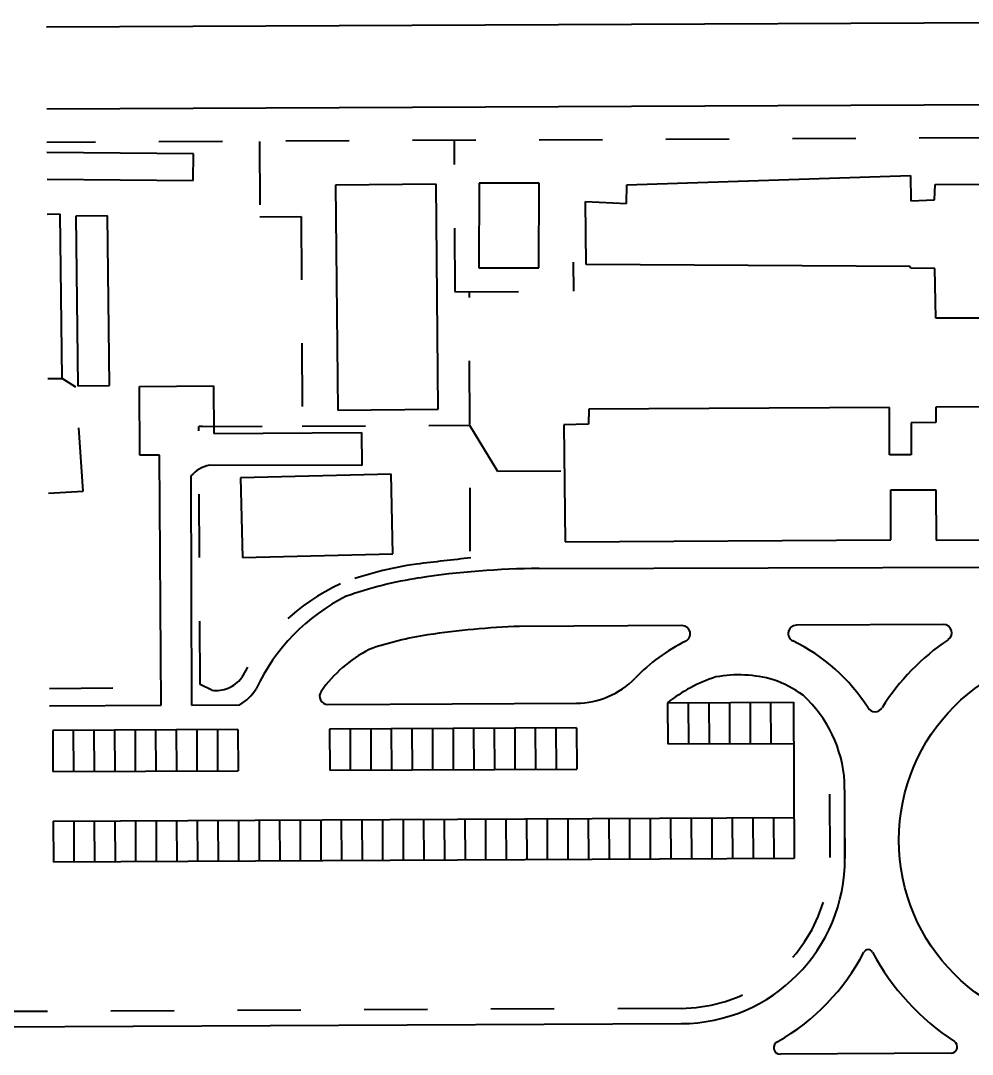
# Model space of a CAD drawing. Header units: metres. Extents: x 625987 to 635197, y 3048449 to 3066446.
# Drawn here: x 634626.387 to 634627.889, y 3063193.324 to 3063194.956 of the extents above; entities that cross this region are included whole.
import ezdxf

# ---------------------------------------------------------------- set-up
doc = ezdxf.new("R2010")
doc.units = ezdxf.units.M
doc.linetypes.add('DASHED', pattern=[0.75, 0.5, -0.25])
for name, color, linetype, lineweight in [('C-BLDG', 253, 'Continuous', 5), ('C-FENC-AIRF-SECU', 253, 'DASHED', 0), ('C-PARK-MARK', 253, 'Continuous', 9), ('C-ROAD-AIRF', 253, 'Continuous', 5), ('C-ROAD-LAND', 253, 'Continuous', 9)]:
    doc.layers.add(name, color=color, linetype=linetype, lineweight=lineweight)

msp = doc.modelspace()

# ---------------------------------------------------------------- linework, layer by layer
at = {"layer": 'C-BLDG', "lineweight": 40}
for p, q in [((634626.6593, 3063194.7457, 24568986.0801), (634626.4281, 3063194.7477, 24568986.0801)), ((634626.6593, 3063194.7457, 24568986.0801), (634626.4281, 3063194.7477, 24568986.0801)), ((634626.6589, 3063194.7033, 24568986.0801), (634626.6593, 3063194.7457, 24568986.0801)), ((634626.6589, 3063194.7033, 24568986.0801), (634626.6593, 3063194.7457, 24568986.0801)), ((634626.4283, 3063194.7053, 24568986.0801), (634626.6589, 3063194.7033, 24568986.0801)), ((634626.4283, 3063194.7053, 24568986.0801), (634626.6589, 3063194.7033, 24568986.0801)), ((634627.3435, 3063194.6967, 24568986.0801), (634627.7913, 3063194.7115, 24568986.0801)), ((634627.3435, 3063194.6967, 24568986.0801), (634627.7913, 3063194.7115, 24568986.0801)), ((634627.7913, 3063194.7115, 24568986.0801), (634627.7917, 3063194.6715, 24568986.0801)), ((634627.7913, 3063194.7115, 24568986.0801), (634627.7917, 3063194.6715, 24568986.0801)), ((634627.0424, 3063194.6974, 24568986.0801), (634626.8837, 3063194.6959, 24568986.0801)), ((634627.0424, 3063194.6974, 24568986.0801), (634626.8837, 3063194.6959, 24568986.0801)), ((634626.8837, 3063194.6959, 24568986.0801), (634626.8871, 3063194.3409, 24568986.0801)), ((634626.8837, 3063194.6959, 24568986.0801), (634626.8871, 3063194.3409, 24568986.0801)), ((634627.0459, 3063194.3425, 24568986.0801), (634627.0424, 3063194.6974, 24568986.0801)), ((634627.0459, 3063194.3425, 24568986.0801), (634627.0424, 3063194.6974, 24568986.0801)), ((634627.1103, 3063194.6992, 24568986.0801), (634627.1101, 3063194.5656, 24568986.0801)), ((634627.1103, 3063194.6992, 24568986.0801), (634627.1101, 3063194.5656, 24568986.0801)), ((634627.2051, 3063194.6991, 24568986.0801), (634627.1103, 3063194.6992, 24568986.0801)), ((634627.2051, 3063194.6991, 24568986.0801), (634627.1103, 3063194.6992, 24568986.0801)), ((634627.2049, 3063194.5655, 24568986.0801), (634627.2051, 3063194.6991, 24568986.0801)), ((634627.2049, 3063194.5655, 24568986.0801), (634627.2051, 3063194.6991, 24568986.0801)), ((634627.3433, 3063194.6673, 24568986.0801), (634627.3435, 3063194.6967, 24568986.0801)), ((634627.3433, 3063194.6673, 24568986.0801), (634627.3435, 3063194.6967, 24568986.0801)), ((634627.8295, 3063194.673, 24568986.0801), (634627.8301, 3063194.6972, 24568986.0801)), ((634627.8295, 3063194.673, 24568986.0801), (634627.8301, 3063194.6972, 24568986.0801)), ((634627.8301, 3063194.6972, 24568986.0801), (634628.3052, 3063194.6989, 24568986.0801)), ((634627.8301, 3063194.6972, 24568986.0801), (634628.3052, 3063194.6989, 24568986.0801)), ((634627.2796, 3063194.5709, 24568986.0801), (634627.2785, 3063194.6701, 24568986.0801)), ((634627.2785, 3063194.6701, 24568986.0801), (634627.3433, 3063194.6673, 24568986.0801)), ((634627.2796, 3063194.5709, 24568986.0801), (634627.2785, 3063194.6701, 24568986.0801)), ((634627.2785, 3063194.6701, 24568986.0801), (634627.3433, 3063194.6673, 24568986.0801)), ((634627.7917, 3063194.6715, 24568986.0801), (634627.8295, 3063194.673, 24568986.0801)), ((634627.7917, 3063194.6715, 24568986.0801), (634627.8295, 3063194.673, 24568986.0801)), ((634626.4492, 3063194.6502, 24568986.0801), (634626.4286, 3063194.65, 24568986.0801)), ((634626.4492, 3063194.6502, 24568986.0801), (634626.4286, 3063194.65, 24568986.0801)), ((634626.4521, 3063194.3909, 24568986.0801), (634626.4492, 3063194.6502, 24568986.0801)), ((634626.4521, 3063194.3909, 24568986.0801), (634626.4492, 3063194.6502, 24568986.0801)), ((634626.524, 3063194.6476, 24568986.0801), (634626.4736, 3063194.6473, 24568986.0801)), ((634626.524, 3063194.6476, 24568986.0801), (634626.4736, 3063194.6473, 24568986.0801)), ((634626.4736, 3063194.6473, 24568986.0801), (634626.4768, 3063194.3793, 24568986.0801)), ((634626.4736, 3063194.6473, 24568986.0801), (634626.4768, 3063194.3793, 24568986.0801)), ((634626.5269, 3063194.38, 24568986.0801), (634626.524, 3063194.6476, 24568986.0801)), ((634626.524, 3063194.6476, 24568986.0801), (634626.524, 3063194.6476, 24568986.0801)), ((634626.5269, 3063194.38, 24568986.0801), (634626.524, 3063194.6476, 24568986.0801)), ((634626.524, 3063194.6476, 24568986.0801), (634626.524, 3063194.6476, 24568986.0801)), ((634627.1101, 3063194.5656, 24568986.0801), (634627.2049, 3063194.5655, 24568986.0801)), ((634627.1101, 3063194.5656, 24568986.0801), (634627.2049, 3063194.5655, 24568986.0801)), ((634627.791, 3063194.5676, 24568986.0801), (634627.2796, 3063194.5709, 24568986.0801)), ((634627.2796, 3063194.5709, 24568986.0801), (634627.2796, 3063194.5709, 24568986.0801)), ((634627.791, 3063194.5676, 24568986.0801), (634627.2796, 3063194.5709, 24568986.0801)), ((634627.2796, 3063194.5709, 24568986.0801), (634627.2796, 3063194.5709, 24568986.0801)), ((634627.7921, 3063194.5653, 24568986.0801), (634627.791, 3063194.5676, 24568986.0801)), ((634627.7921, 3063194.5653, 24568986.0801), (634627.791, 3063194.5676, 24568986.0801)), ((634627.8298, 3063194.5645, 24568986.0801), (634627.7921, 3063194.5653, 24568986.0801)), ((634627.8298, 3063194.5645, 24568986.0801), (634627.7921, 3063194.5653, 24568986.0801)), ((634627.8312, 3063194.4859, 24568986.0801), (634627.8298, 3063194.5645, 24568986.0801)), ((634627.8312, 3063194.4859, 24568986.0801), (634627.8298, 3063194.5645, 24568986.0801)), ((634628.3058, 3063194.4884, 24568986.0801), (634627.8312, 3063194.4859, 24568986.0801)), ((634628.3058, 3063194.4884, 24568986.0801), (634627.8312, 3063194.4859, 24568986.0801)), ((634626.4298, 3063194.3907, 24568986.0801), (634626.4521, 3063194.3909, 24568986.0801)), ((634626.4298, 3063194.3907, 24568986.0801), (634626.4521, 3063194.3909, 24568986.0801)), ((634626.4768, 3063194.3793, 24568986.0801), (634626.5269, 3063194.38, 24568986.0801)), ((634626.4768, 3063194.3793, 24568986.0801), (634626.5269, 3063194.38, 24568986.0801)), ((634627.7582, 3063194.3452, 24568986.0801), (634627.2835, 3063194.3428, 24568986.0801)), ((634627.7582, 3063194.3452, 24568986.0801), (634627.2835, 3063194.3428, 24568986.0801)), ((634627.7583, 3063194.2706, 24568986.0801), (634627.7582, 3063194.3452, 24568986.0801)), ((634627.7583, 3063194.2706, 24568986.0801), (634627.7582, 3063194.3452, 24568986.0801)), ((634628.3069, 3063194.3479, 24568986.0801), (634627.8315, 3063194.3456, 24568986.0801)), ((634628.3069, 3063194.3479, 24568986.0801), (634627.8315, 3063194.3456, 24568986.0801)), ((634627.8315, 3063194.3456, 24568986.0801), (634627.8315, 3063194.3213, 24568986.0801)), ((634627.8315, 3063194.3456, 24568986.0801), (634627.8315, 3063194.3213, 24568986.0801)), ((634626.8871, 3063194.3409, 24568986.0801), (634627.0459, 3063194.3425, 24568986.0801)), ((634626.8871, 3063194.3409, 24568986.0801), (634627.0459, 3063194.3425, 24568986.0801)), ((634627.2835, 3063194.3428, 24568986.0801), (634627.2831, 3063194.3191, 24568986.0801)), ((634627.2835, 3063194.3428, 24568986.0801), (634627.2831, 3063194.3191, 24568986.0801)), ((634627.2831, 3063194.3191, 24568986.0801), (634627.2441, 3063194.3177, 24568986.0801)), ((634627.2831, 3063194.3191, 24568986.0801), (634627.2441, 3063194.3177, 24568986.0801)), ((634627.2441, 3063194.3177, 24568986.0801), (634627.2464, 3063194.1331, 24568986.0801)), ((634627.2441, 3063194.3177, 24568986.0801), (634627.2464, 3063194.1331, 24568986.0801)), ((634627.8315, 3063194.3213, 24568986.0801), (634627.7926, 3063194.3212, 24568986.0801)), ((634627.8315, 3063194.3213, 24568986.0801), (634627.7926, 3063194.3212, 24568986.0801)), ((634627.7926, 3063194.3212, 24568986.0801), (634627.7926, 3063194.2706, 24568986.0801)), ((634627.7926, 3063194.3212, 24568986.0801), (634627.7926, 3063194.2706, 24568986.0801)), ((634627.7926, 3063194.2706, 24568986.0801), (634627.7583, 3063194.2706, 24568986.0801)), ((634627.7926, 3063194.2706, 24568986.0801), (634627.7583, 3063194.2706, 24568986.0801)), ((634626.9713, 3063194.2399, 24568986.0801), (634626.7336, 3063194.2342, 24568986.0801)), ((634626.9713, 3063194.2399, 24568986.0801), (634626.7336, 3063194.2342, 24568986.0801)), ((634626.7336, 3063194.2342, 24568986.0801), (634626.7367, 3063194.1087, 24568986.0801)), ((634626.7336, 3063194.2342, 24568986.0801), (634626.7367, 3063194.1087, 24568986.0801)), ((634626.9744, 3063194.1144, 24568986.0801), (634626.9713, 3063194.2399, 24568986.0801)), ((634626.9744, 3063194.1144, 24568986.0801), (634626.9713, 3063194.2399, 24568986.0801)), ((634627.7601, 3063194.2151, 24568986.0801), (634627.8313, 3063194.2154, 24568986.0801)), ((634627.7601, 3063194.2151, 24568986.0801), (634627.8313, 3063194.2154, 24568986.0801)), ((634627.7601, 3063194.1362, 24568986.0801), (634627.7601, 3063194.2151, 24568986.0801)), ((634627.7601, 3063194.1362, 24568986.0801), (634627.7601, 3063194.2151, 24568986.0801)), ((634627.8313, 3063194.2154, 24568986.0801), (634627.8317, 3063194.1359, 24568986.0801)), ((634627.8313, 3063194.2154, 24568986.0801), (634627.8317, 3063194.1359, 24568986.0801)), ((634627.2464, 3063194.1331, 24568986.0801), (634627.7601, 3063194.1362, 24568986.0801)), ((634627.2464, 3063194.1331, 24568986.0801), (634627.7601, 3063194.1362, 24568986.0801)), ((634627.8317, 3063194.1359, 24568986.0801), (634628.3085, 3063194.1374, 24568986.0801)), ((634627.8317, 3063194.1359, 24568986.0801), (634628.3085, 3063194.1374, 24568986.0801)), ((634626.7367, 3063194.1087, 24568986.0801), (634626.9744, 3063194.1144, 24568986.0801)), ((634626.7367, 3063194.1087, 24568986.0801), (634626.9744, 3063194.1144, 24568986.0801))]:
    msp.add_line(p, q, dxfattribs=at)
at = {"layer": 'C-FENC-AIRF-SECU', "lineweight": 40, "ltscale": 0.2}
for p, q in [((634628.505, 3063194.7734, 24568986.0801), (634626.4281, 3063194.7636, 24568986.0801)), ((634628.505, 3063194.7734, 24568986.0801), (634626.4281, 3063194.7636, 24568986.0801)), ((634626.7639, 3063194.7652, 24568986.0801), (634626.7644, 3063194.6462, 24568986.0801)), ((634626.7639, 3063194.7652, 24568986.0801), (634626.7644, 3063194.6462, 24568986.0801)), ((634627.0726, 3063194.5284, 24568986.0801), (634627.0715, 3063194.7667, 24568986.0801)), ((634627.0726, 3063194.5284, 24568986.0801), (634627.0715, 3063194.7667, 24568986.0801)), ((634626.7644, 3063194.6462, 24568986.0801), (634626.8294, 3063194.6465, 24568986.0801)), ((634626.7644, 3063194.6462, 24568986.0801), (634626.8294, 3063194.6465, 24568986.0801)), ((634626.8294, 3063194.6465, 24568986.0801), (634626.831, 3063194.3158, 24568986.0801)), ((634626.8294, 3063194.6465, 24568986.0801), (634626.831, 3063194.3158, 24568986.0801)), ((634627.2599, 3063194.5287, 24568986.0801), (634627.2595, 3063194.5744, 24568986.0801)), ((634627.2599, 3063194.5287, 24568986.0801), (634627.2595, 3063194.5744, 24568986.0801)), ((634627.0723, 3063194.5278, 24568986.0801), (634627.2599, 3063194.5287, 24568986.0801)), ((634627.0723, 3063194.5278, 24568986.0801), (634627.2599, 3063194.5287, 24568986.0801)), ((634627.0963, 3063194.1186, 24568986.0801), (634627.0951, 3063194.5279, 24568986.0801)), ((634627.0963, 3063194.1186, 24568986.0801), (634627.0951, 3063194.5279, 24568986.0801)), ((634626.4737, 3063194.3774, 24568986.0801), (634626.4521, 3063194.3909, 24568986.0801)), ((634626.4737, 3063194.3774, 24568986.0801), (634626.4521, 3063194.3909, 24568986.0801)), ((634626.4854, 3063194.2133, 24568986.0801), (634626.4737, 3063194.3774, 24568986.0801)), ((634626.4854, 3063194.2133, 24568986.0801), (634626.4737, 3063194.3774, 24568986.0801)), ((634626.668, 3063194.3151, 24568986.0801), (634626.8327, 3063194.3158, 24568986.0801)), ((634626.668, 3063194.3151, 24568986.0801), (634626.8327, 3063194.3158, 24568986.0801)), ((634626.6699, 3063193.9082, 24568986.0801), (634626.668, 3063194.3151, 24568986.0801)), ((634626.6699, 3063193.9082, 24568986.0801), (634626.668, 3063194.3151, 24568986.0801)), ((634626.831, 3063194.3158, 24568986.0801), (634627.0954, 3063194.3171, 24568986.0801)), ((634626.831, 3063194.3158, 24568986.0801), (634627.0954, 3063194.3171, 24568986.0801)), ((634627.0954, 3063194.3171, 24568986.0801), (634627.1394, 3063194.2447, 24568986.0801)), ((634627.0954, 3063194.3171, 24568986.0801), (634627.1394, 3063194.2447, 24568986.0801)), ((634627.1394, 3063194.2447, 24568986.0801), (634627.245, 3063194.2452, 24568986.0801)), ((634627.1394, 3063194.2447, 24568986.0801), (634627.245, 3063194.2452, 24568986.0801)), ((634626.4307, 3063194.2099, 24568986.0801), (634626.4854, 3063194.2133, 24568986.0801)), ((634626.4307, 3063194.2099, 24568986.0801), (634626.4854, 3063194.2133, 24568986.0801)), ((634626.4321, 3063193.9019, 24568986.0801), (634626.6083, 3063193.9031, 24568986.0801)), ((634626.4321, 3063193.9019, 24568986.0801), (634626.6083, 3063193.9031, 24568986.0801)), ((634626.6882, 3063193.8992, 24568986.0801), (634626.6699, 3063193.9082, 24568986.0801)), ((634626.6882, 3063193.8992, 24568986.0801), (634626.6699, 3063193.9082, 24568986.0801)), ((634627.6634, 3063193.7349, 24568986.0801), (634627.6639, 3063193.6339, 24568986.0801)), ((634627.6634, 3063193.7349, 24568986.0801), (634627.6639, 3063193.6339, 24568986.0801)), ((634627.4291, 3063193.3969, 24568986.0801), (634625.5064, 3063193.3878, 24568986.0801)), ((634627.4291, 3063193.3969, 24568986.0801), (634625.5064, 3063193.3878, 24568986.0801))]:
    msp.add_line(p, q, dxfattribs=at)
for centre, major_axis, ratio, start_param, end_param in [((634626.6708, 3063194.2667, 24568986.0801), (-0.0343, 0.0343), 1, -0.849798, -0.727545), ((634626.6708, 3063194.2667, 24568986.0801), (-0.0343, 0.0343), 1, -0.849798, -0.727545), ((634627.7081, 3063188.4454, 24568986.0801), (4.0272, 4.0272), 0.999999, 0.892808, 0.908011), ((634627.7081, 3063188.4454, 24568986.0801), (4.0272, 4.0272), 0.999999, 0.892808, 0.908011), ((634627.0896, 3063193.5474, 24568986.0801), (-0.3932, 0.3932), 1, -0.644473, -0.421512), ((634627.0896, 3063193.5474, 24568986.0801), (-0.3932, 0.3932), 1, -0.644473, -0.421512), ((634627.0353, 3063193.7589, 24568986.0801), (0.2404, 0.2404), 1, 1.221281, 1.866921), ((634627.0353, 3063193.7589, 24568986.0801), (0.2404, 0.2404), 1, 1.221281, 1.866921), ((634626.6955, 3063193.948, 24568986.0801), (-0.0349, 0.0349), 1, 2.207885, 3.290797), ((634626.6955, 3063193.948, 24568986.0801), (-0.0349, 0.0349), 1, 2.207885, 3.290797), ((634627.428, 3063193.6328, 24568986.0801), (-0.1668, 0.1668), 1, 2.360931, 3.931727), ((634627.428, 3063193.6328, 24568986.0801), (-0.1668, 0.1668), 1, 2.360931, 3.931727)]:
    msp.add_ellipse(centre, major_axis=major_axis, ratio=ratio, start_param=start_param, end_param=end_param, dxfattribs=at)
at = {"layer": 'C-PARK-MARK', "lineweight": 40}
for p, q in [((634627.408, 3063193.8792, 24568986.0801), (634627.4083, 3063193.8142, 24568986.0801)), ((634627.408, 3063193.8792, 24568986.0801), (634627.4083, 3063193.8142, 24568986.0801)), ((634627.4405, 3063193.8793, 24568986.0801), (634627.4408, 3063193.8144, 24568986.0801)), ((634627.4405, 3063193.8793, 24568986.0801), (634627.4408, 3063193.8144, 24568986.0801)), ((634627.473, 3063193.8795, 24568986.0801), (634627.4733, 3063193.8145, 24568986.0801)), ((634627.473, 3063193.8795, 24568986.0801), (634627.4733, 3063193.8145, 24568986.0801)), ((634627.5055, 3063193.8796, 24568986.0801), (634627.5058, 3063193.8147, 24568986.0801)), ((634627.5055, 3063193.8796, 24568986.0801), (634627.5058, 3063193.8147, 24568986.0801)), ((634627.538, 3063193.8798, 24568986.0801), (634627.5383, 3063193.8148, 24568986.0801)), ((634627.538, 3063193.8798, 24568986.0801), (634627.5383, 3063193.8148, 24568986.0801)), ((634627.5705, 3063193.8799, 24568986.0801), (634627.5708, 3063193.815, 24568986.0801)), ((634627.5705, 3063193.8799, 24568986.0801), (634627.5708, 3063193.815, 24568986.0801)), ((634627.2641, 3063193.8395, 24568986.0801), (634626.8742, 3063193.8377, 24568986.0801)), ((634627.2641, 3063193.8395, 24568986.0801), (634626.8742, 3063193.8377, 24568986.0801)), ((634626.9067, 3063193.8378, 24568986.0801), (634626.907, 3063193.7728, 24568986.0801)), ((634626.9067, 3063193.8378, 24568986.0801), (634626.907, 3063193.7728, 24568986.0801)), ((634626.9392, 3063193.838, 24568986.0801), (634626.9395, 3063193.773, 24568986.0801)), ((634626.9392, 3063193.838, 24568986.0801), (634626.9395, 3063193.773, 24568986.0801)), ((634626.9717, 3063193.8381, 24568986.0801), (634626.972, 3063193.7731, 24568986.0801)), ((634626.9717, 3063193.8381, 24568986.0801), (634626.972, 3063193.7731, 24568986.0801)), ((634627.0042, 3063193.8383, 24568986.0801), (634627.0045, 3063193.7733, 24568986.0801)), ((634627.0042, 3063193.8383, 24568986.0801), (634627.0045, 3063193.7733, 24568986.0801)), ((634627.0367, 3063193.8384, 24568986.0801), (634627.037, 3063193.7735, 24568986.0801)), ((634627.0367, 3063193.8384, 24568986.0801), (634627.037, 3063193.7735, 24568986.0801)), ((634627.0692, 3063193.8386, 24568986.0801), (634627.0695, 3063193.7736, 24568986.0801)), ((634627.0692, 3063193.8386, 24568986.0801), (634627.0695, 3063193.7736, 24568986.0801)), ((634627.1017, 3063193.8387, 24568986.0801), (634627.102, 3063193.7738, 24568986.0801)), ((634627.1017, 3063193.8387, 24568986.0801), (634627.102, 3063193.7738, 24568986.0801)), ((634627.1342, 3063193.8389, 24568986.0801), (634627.1345, 3063193.7739, 24568986.0801)), ((634627.1342, 3063193.8389, 24568986.0801), (634627.1345, 3063193.7739, 24568986.0801)), ((634627.1667, 3063193.839, 24568986.0801), (634627.167, 3063193.7741, 24568986.0801)), ((634627.1667, 3063193.839, 24568986.0801), (634627.167, 3063193.7741, 24568986.0801)), ((634627.1991, 3063193.8392, 24568986.0801), (634627.1995, 3063193.7742, 24568986.0801)), ((634627.1991, 3063193.8392, 24568986.0801), (634627.1995, 3063193.7742, 24568986.0801)), ((634627.2316, 3063193.8394, 24568986.0801), (634627.2319, 3063193.7744, 24568986.0801)), ((634627.2316, 3063193.8394, 24568986.0801), (634627.2319, 3063193.7744, 24568986.0801)), ((634627.2641, 3063193.8395, 24568986.0801), (634627.2644, 3063193.7745, 24568986.0801)), ((634627.2641, 3063193.8395, 24568986.0801), (634627.2644, 3063193.7745, 24568986.0801)), ((634626.7297, 3063193.837, 24568986.0801), (634626.4373, 3063193.8356, 24568986.0801)), ((634626.7297, 3063193.837, 24568986.0801), (634626.4373, 3063193.8356, 24568986.0801)), ((634626.4373, 3063193.8356, 24568986.0801), (634626.4376, 3063193.7706, 24568986.0801)), ((634626.4373, 3063193.8356, 24568986.0801), (634626.4376, 3063193.7706, 24568986.0801)), ((634626.4698, 3063193.8357, 24568986.0801), (634626.4701, 3063193.7708, 24568986.0801)), ((634626.4698, 3063193.8357, 24568986.0801), (634626.4701, 3063193.7708, 24568986.0801)), ((634626.5023, 3063193.8359, 24568986.0801), (634626.5026, 3063193.7709, 24568986.0801)), ((634626.5023, 3063193.8359, 24568986.0801), (634626.5026, 3063193.7709, 24568986.0801)), ((634626.5347, 3063193.8361, 24568986.0801), (634626.5351, 3063193.7711, 24568986.0801)), ((634626.5347, 3063193.8361, 24568986.0801), (634626.5351, 3063193.7711, 24568986.0801)), ((634626.5672, 3063193.8362, 24568986.0801), (634626.5675, 3063193.7712, 24568986.0801)), ((634626.5672, 3063193.8362, 24568986.0801), (634626.5675, 3063193.7712, 24568986.0801)), ((634626.5997, 3063193.8364, 24568986.0801), (634626.6, 3063193.7714, 24568986.0801)), ((634626.5997, 3063193.8364, 24568986.0801), (634626.6, 3063193.7714, 24568986.0801)), ((634626.6322, 3063193.8365, 24568986.0801), (634626.6325, 3063193.7715, 24568986.0801)), ((634626.6322, 3063193.8365, 24568986.0801), (634626.6325, 3063193.7715, 24568986.0801)), ((634626.6647, 3063193.8367, 24568986.0801), (634626.665, 3063193.7717, 24568986.0801)), ((634626.6647, 3063193.8367, 24568986.0801), (634626.665, 3063193.7717, 24568986.0801)), ((634626.6972, 3063193.8368, 24568986.0801), (634626.6975, 3063193.7718, 24568986.0801)), ((634626.6972, 3063193.8368, 24568986.0801), (634626.6975, 3063193.7718, 24568986.0801)), ((634626.7297, 3063193.837, 24568986.0801), (634626.73, 3063193.772, 24568986.0801)), ((634626.7297, 3063193.837, 24568986.0801), (634626.73, 3063193.772, 24568986.0801)), ((634626.8742, 3063193.8377, 24568986.0801), (634626.8746, 3063193.7727, 24568986.0801)), ((634626.8742, 3063193.8377, 24568986.0801), (634626.8746, 3063193.7727, 24568986.0801)), ((634627.4083, 3063193.8142, 24568986.0801), (634627.607, 3063193.8151, 24568986.0801)), ((634627.4083, 3063193.8142, 24568986.0801), (634627.607, 3063193.8151, 24568986.0801)), ((634626.8746, 3063193.7727, 24568986.0801), (634627.2644, 3063193.7745, 24568986.0801)), ((634626.8746, 3063193.7727, 24568986.0801), (634627.2644, 3063193.7745, 24568986.0801)), ((634626.4376, 3063193.7706, 24568986.0801), (634626.73, 3063193.772, 24568986.0801)), ((634626.4376, 3063193.7706, 24568986.0801), (634626.73, 3063193.772, 24568986.0801)), ((634626.438, 3063193.6926, 24568986.0801), (634627.6076, 3063193.6982, 24568986.0801)), ((634626.438, 3063193.6926, 24568986.0801), (634627.6076, 3063193.6982, 24568986.0801)), ((634626.438, 3063193.6926, 24568986.0801), (634626.4383, 3063193.6277, 24568986.0801)), ((634626.438, 3063193.6926, 24568986.0801), (634626.4383, 3063193.6277, 24568986.0801)), ((634626.4704, 3063193.6928, 24568986.0801), (634626.4708, 3063193.6278, 24568986.0801)), ((634626.4704, 3063193.6928, 24568986.0801), (634626.4708, 3063193.6278, 24568986.0801)), ((634626.5029, 3063193.6929, 24568986.0801), (634626.5032, 3063193.628, 24568986.0801)), ((634626.5029, 3063193.6929, 24568986.0801), (634626.5032, 3063193.628, 24568986.0801)), ((634626.5354, 3063193.6931, 24568986.0801), (634626.5357, 3063193.6281, 24568986.0801)), ((634626.5354, 3063193.6931, 24568986.0801), (634626.5357, 3063193.6281, 24568986.0801)), ((634626.5679, 3063193.6933, 24568986.0801), (634626.5682, 3063193.6283, 24568986.0801)), ((634626.5679, 3063193.6933, 24568986.0801), (634626.5682, 3063193.6283, 24568986.0801)), ((634626.6004, 3063193.6934, 24568986.0801), (634626.6007, 3063193.6284, 24568986.0801)), ((634626.6004, 3063193.6934, 24568986.0801), (634626.6007, 3063193.6284, 24568986.0801)), ((634626.6329, 3063193.6936, 24568986.0801), (634626.6332, 3063193.6286, 24568986.0801)), ((634626.6329, 3063193.6936, 24568986.0801), (634626.6332, 3063193.6286, 24568986.0801)), ((634626.6654, 3063193.6937, 24568986.0801), (634626.6657, 3063193.6287, 24568986.0801)), ((634626.6654, 3063193.6937, 24568986.0801), (634626.6657, 3063193.6287, 24568986.0801)), ((634626.6979, 3063193.6939, 24568986.0801), (634626.6982, 3063193.6289, 24568986.0801)), ((634626.6979, 3063193.6939, 24568986.0801), (634626.6982, 3063193.6289, 24568986.0801)), ((634626.7304, 3063193.694, 24568986.0801), (634626.7307, 3063193.629, 24568986.0801)), ((634626.7304, 3063193.694, 24568986.0801), (634626.7307, 3063193.629, 24568986.0801)), ((634626.7629, 3063193.6942, 24568986.0801), (634626.7632, 3063193.6292, 24568986.0801)), ((634626.7629, 3063193.6942, 24568986.0801), (634626.7632, 3063193.6292, 24568986.0801)), ((634626.7953, 3063193.6943, 24568986.0801), (634626.7956, 3063193.6294, 24568986.0801)), ((634626.7953, 3063193.6943, 24568986.0801), (634626.7956, 3063193.6294, 24568986.0801)), ((634626.8278, 3063193.6945, 24568986.0801), (634626.8281, 3063193.6295, 24568986.0801)), ((634626.8278, 3063193.6945, 24568986.0801), (634626.8281, 3063193.6295, 24568986.0801)), ((634626.8603, 3063193.6946, 24568986.0801), (634626.8606, 3063193.6297, 24568986.0801)), ((634626.8603, 3063193.6946, 24568986.0801), (634626.8606, 3063193.6297, 24568986.0801)), ((634626.8928, 3063193.6948, 24568986.0801), (634626.8931, 3063193.6298, 24568986.0801)), ((634626.8928, 3063193.6948, 24568986.0801), (634626.8931, 3063193.6298, 24568986.0801)), ((634626.9253, 3063193.6949, 24568986.0801), (634626.9256, 3063193.63, 24568986.0801)), ((634626.9253, 3063193.6949, 24568986.0801), (634626.9256, 3063193.63, 24568986.0801)), ((634626.9578, 3063193.6951, 24568986.0801), (634626.9581, 3063193.6301, 24568986.0801)), ((634626.9578, 3063193.6951, 24568986.0801), (634626.9581, 3063193.6301, 24568986.0801)), ((634626.9903, 3063193.6953, 24568986.0801), (634626.9906, 3063193.6303, 24568986.0801)), ((634626.9903, 3063193.6953, 24568986.0801), (634626.9906, 3063193.6303, 24568986.0801)), ((634627.0228, 3063193.6954, 24568986.0801), (634627.0231, 3063193.6304, 24568986.0801)), ((634627.0228, 3063193.6954, 24568986.0801), (634627.0231, 3063193.6304, 24568986.0801)), ((634627.0553, 3063193.6956, 24568986.0801), (634627.0556, 3063193.6306, 24568986.0801)), ((634627.0553, 3063193.6956, 24568986.0801), (634627.0556, 3063193.6306, 24568986.0801)), ((634627.0877, 3063193.6957, 24568986.0801), (634627.0881, 3063193.6307, 24568986.0801)), ((634627.0877, 3063193.6957, 24568986.0801), (634627.0881, 3063193.6307, 24568986.0801)), ((634627.1202, 3063193.6959, 24568986.0801), (634627.1205, 3063193.6309, 24568986.0801)), ((634627.1202, 3063193.6959, 24568986.0801), (634627.1205, 3063193.6309, 24568986.0801)), ((634627.1527, 3063193.696, 24568986.0801), (634627.153, 3063193.631, 24568986.0801)), ((634627.1527, 3063193.696, 24568986.0801), (634627.153, 3063193.631, 24568986.0801)), ((634627.1852, 3063193.6962, 24568986.0801), (634627.1855, 3063193.6312, 24568986.0801)), ((634627.1852, 3063193.6962, 24568986.0801), (634627.1855, 3063193.6312, 24568986.0801)), ((634627.2177, 3063193.6963, 24568986.0801), (634627.218, 3063193.6314, 24568986.0801)), ((634627.2177, 3063193.6963, 24568986.0801), (634627.218, 3063193.6314, 24568986.0801)), ((634627.2502, 3063193.6965, 24568986.0801), (634627.2505, 3063193.6315, 24568986.0801)), ((634627.2502, 3063193.6965, 24568986.0801), (634627.2505, 3063193.6315, 24568986.0801)), ((634627.2827, 3063193.6966, 24568986.0801), (634627.283, 3063193.6317, 24568986.0801)), ((634627.2827, 3063193.6966, 24568986.0801), (634627.283, 3063193.6317, 24568986.0801)), ((634627.3152, 3063193.6968, 24568986.0801), (634627.3155, 3063193.6318, 24568986.0801)), ((634627.3152, 3063193.6968, 24568986.0801), (634627.3155, 3063193.6318, 24568986.0801)), ((634627.3477, 3063193.6969, 24568986.0801), (634627.348, 3063193.632, 24568986.0801)), ((634627.3477, 3063193.6969, 24568986.0801), (634627.348, 3063193.632, 24568986.0801)), ((634627.3802, 3063193.6971, 24568986.0801), (634627.3805, 3063193.6321, 24568986.0801)), ((634627.3802, 3063193.6971, 24568986.0801), (634627.3805, 3063193.6321, 24568986.0801)), ((634627.4126, 3063193.6973, 24568986.0801), (634627.413, 3063193.6323, 24568986.0801)), ((634627.4126, 3063193.6973, 24568986.0801), (634627.413, 3063193.6323, 24568986.0801)), ((634627.4451, 3063193.6974, 24568986.0801), (634627.4454, 3063193.6324, 24568986.0801)), ((634627.4451, 3063193.6974, 24568986.0801), (634627.4454, 3063193.6324, 24568986.0801)), ((634627.4776, 3063193.6976, 24568986.0801), (634627.4779, 3063193.6326, 24568986.0801)), ((634627.4776, 3063193.6976, 24568986.0801), (634627.4779, 3063193.6326, 24568986.0801)), ((634627.5101, 3063193.6977, 24568986.0801), (634627.5104, 3063193.6327, 24568986.0801)), ((634627.5101, 3063193.6977, 24568986.0801), (634627.5104, 3063193.6327, 24568986.0801)), ((634627.5426, 3063193.6979, 24568986.0801), (634627.5429, 3063193.6329, 24568986.0801)), ((634627.5426, 3063193.6979, 24568986.0801), (634627.5429, 3063193.6329, 24568986.0801)), ((634627.5751, 3063193.698, 24568986.0801), (634627.5754, 3063193.633, 24568986.0801)), ((634627.5751, 3063193.698, 24568986.0801), (634627.5754, 3063193.633, 24568986.0801)), ((634627.6872, 3063193.6986, 24568986.0801), (634627.6875, 3063193.6336, 24568986.0801)), ((634627.6872, 3063193.6986, 24568986.0801), (634627.6875, 3063193.6336, 24568986.0801))]:
    msp.add_line(p, q, dxfattribs=at)
at = {"layer": 'C-ROAD-AIRF', "lineweight": 40}
for p, q in [((634626.4272, 3063194.9458, 24568986.0801), (634628.5043, 3063194.9556, 24568986.0801)), ((634626.4272, 3063194.9458, 24568986.0801), (634628.5043, 3063194.9556, 24568986.0801)), ((634628.5049, 3063194.8257, 24568986.0801), (634626.4278, 3063194.8158, 24568986.0801)), ((634628.5049, 3063194.8257, 24568986.0801), (634626.4278, 3063194.8158, 24568986.0801))]:
    msp.add_line(p, q, dxfattribs=at)
at = {"layer": 'C-ROAD-LAND', "lineweight": 40}
for p, q in [((634626.5744, 3063194.3783, 24568986.0801), (634626.6911, 3063194.3791, 24568986.0801)), ((634626.5744, 3063194.3783, 24568986.0801), (634626.6911, 3063194.3791, 24568986.0801)), ((634626.5749, 3063194.2699, 24568986.0801), (634626.5744, 3063194.3783, 24568986.0801)), ((634626.5749, 3063194.2699, 24568986.0801), (634626.5744, 3063194.3783, 24568986.0801)), ((634626.6911, 3063194.3791, 24568986.0801), (634626.6915, 3063194.3043, 24568986.0801)), ((634626.6911, 3063194.3791, 24568986.0801), (634626.6915, 3063194.3043, 24568986.0801)), ((634626.6915, 3063194.3043, 24568986.0801), (634626.9248, 3063194.3055, 24568986.0801)), ((634626.6915, 3063194.3043, 24568986.0801), (634626.9248, 3063194.3055, 24568986.0801)), ((634626.9248, 3063194.3055, 24568986.0801), (634626.9251, 3063194.2535, 24568986.0801)), ((634626.9248, 3063194.3055, 24568986.0801), (634626.9251, 3063194.2535, 24568986.0801)), ((634626.6058, 3063194.2701, 24568986.0801), (634626.5749, 3063194.2699, 24568986.0801)), ((634626.6058, 3063194.2701, 24568986.0801), (634626.5749, 3063194.2699, 24568986.0801)), ((634626.6085, 3063193.8754, 24568986.0801), (634626.6058, 3063194.2701, 24568986.0801)), ((634626.6085, 3063193.8754, 24568986.0801), (634626.6058, 3063194.2701, 24568986.0801)), ((634626.9251, 3063194.2535, 24568986.0801), (634626.6846, 3063194.2542, 24568986.0801)), ((634626.9251, 3063194.2535, 24568986.0801), (634626.6846, 3063194.2542, 24568986.0801)), ((634626.6553, 3063194.2371, 24568986.0801), (634626.6566, 3063193.8756, 24568986.0801)), ((634626.6553, 3063194.2371, 24568986.0801), (634626.6566, 3063193.8756, 24568986.0801)), ((634627.2051, 3063194.091, 24568986.0801), (634628.282, 3063194.0944, 24568986.0801)), ((634627.2051, 3063194.091, 24568986.0801), (634628.282, 3063194.0944, 24568986.0801)), ((634627.4307, 3063194.001, 24568986.0801), (634627.1743, 3063193.9998, 24568986.0801)), ((634627.4307, 3063194.001, 24568986.0801), (634627.1743, 3063193.9998, 24568986.0801)), ((634627.4307, 3063194.001, 24568986.0801), (634627.4307, 3063194.001, 24568986.0801)), ((634627.4307, 3063194.001, 24568986.0801), (634627.4307, 3063194.001, 24568986.0801)), ((634627.4307, 3063194.001, 24568986.0801), (634627.4307, 3063194.001, 24568986.0801)), ((634627.4307, 3063194.001, 24568986.0801), (634627.4307, 3063194.001, 24568986.0801)), ((634627.8435, 3063194.0026, 24568986.0801), (634627.6112, 3063194.0016, 24568986.0801)), ((634627.8435, 3063194.0026, 24568986.0801), (634627.6112, 3063194.0016, 24568986.0801)), ((634627.8435, 3063194.0026, 24568986.0801), (634627.8435, 3063194.0026, 24568986.0801)), ((634627.8435, 3063194.0026, 24568986.0801), (634627.8435, 3063194.0026, 24568986.0801)), ((634626.4323, 3063193.8745, 24568986.0801), (634626.6085, 3063193.8754, 24568986.0801)), ((634626.4323, 3063193.8745, 24568986.0801), (634626.6085, 3063193.8754, 24568986.0801)), ((634626.6566, 3063193.8756, 24568986.0801), (634626.7324, 3063193.876, 24568986.0801)), ((634626.6566, 3063193.8756, 24568986.0801), (634626.7324, 3063193.876, 24568986.0801)), ((634626.8716, 3063193.8766, 24568986.0801), (634627.2639, 3063193.8785, 24568986.0801)), ((634626.8716, 3063193.8766, 24568986.0801), (634627.2639, 3063193.8785, 24568986.0801)), ((634627.408, 3063193.8792, 24568986.0801), (634627.6067, 3063193.8801, 24568986.0801)), ((634627.408, 3063193.8792, 24568986.0801), (634627.6067, 3063193.8801, 24568986.0801)), ((634627.6067, 3063193.8801, 24568986.0801), (634627.6079, 3063193.6332, 24568986.0801)), ((634627.6067, 3063193.8801, 24568986.0801), (634627.6079, 3063193.6332, 24568986.0801)), ((634627.6875, 3063193.7299, 24568986.0801), (634627.6874, 3063193.7542, 24568986.0801)), ((634627.6875, 3063193.7299, 24568986.0801), (634627.6874, 3063193.7542, 24568986.0801)), ((634627.6879, 3063193.634, 24568986.0801), (634627.6875, 3063193.7299, 24568986.0801)), ((634627.6879, 3063193.634, 24568986.0801), (634627.6875, 3063193.7299, 24568986.0801)), ((634627.6079, 3063193.6332, 24568986.0801), (634626.4383, 3063193.6277, 24568986.0801)), ((634627.6079, 3063193.6332, 24568986.0801), (634626.4383, 3063193.6277, 24568986.0801)), ((634625.5065, 3063193.3637, 24568986.0801), (634627.4292, 3063193.3728, 24568986.0801)), ((634625.5065, 3063193.3637, 24568986.0801), (634627.4292, 3063193.3728, 24568986.0801)), ((634627.8556, 3063193.3261, 24568986.0801), (634627.5861, 3063193.3247, 24568986.0801)), ((634627.8556, 3063193.3261, 24568986.0801), (634627.5861, 3063193.3247, 24568986.0801)), ((634627.8556, 3063193.3261, 24568986.0801), (634627.8556, 3063193.3261, 24568986.0801)), ((634627.8556, 3063193.3261, 24568986.0801), (634627.8556, 3063193.3261, 24568986.0801))]:
    msp.add_line(p, q, dxfattribs=at)
for centre, major_axis, ratio, start_param, end_param in [((634626.6956, 3063194.2014, 24568986.0801), (-0.0381, 0.0381), 1, -0.578503, 0.061926), ((634626.6956, 3063194.2014, 24568986.0801), (-0.0381, 0.0381), 1, -0.578503, 0.061926), ((634627.2092, 3063192.8173, 24568986.0801), (-0.9006, 0.9006), 1, -0.782197, -0.632591), ((634627.2092, 3063192.8173, 24568986.0801), (-0.9006, 0.9006), 1, -0.782197, -0.632591), ((634627.1109, 3063193.4557, 24568986.0801), (0.4439, 0.4439), 1, 0.938206, 1.126631), ((634627.1109, 3063193.4557, 24568986.0801), (0.4439, 0.4439), 1, 0.938206, 1.126631), ((634627.0383, 3063193.7708, 24568986.0801), (-0.2183, 0.2183), 1, -0.323625, 0.349585), ((634627.0383, 3063193.7708, 24568986.0801), (-0.2183, 0.2183), 1, -0.323625, 0.349585), ((634627.4307, 3063193.988, 24568986.0801), (0.00919, 0.00919), 1, 4.387861, 7.072589), ((634627.4307, 3063193.988, 24568986.0801), (0.00919, 0.00919), 1, 4.387861, 7.072589), ((634627.6113, 3063193.9886, 24568986.0801), (0.00919, 0.00919), 1, 0.789416, 3.474144), ((634627.6113, 3063193.9886, 24568986.0801), (0.00919, 0.00919), 1, 0.789416, 3.474144), ((634627.8436, 3063193.9896, 24568986.0801), (0.00919, 0.00919), 1, 4.516219, 7.072585), ((634627.8436, 3063193.9896, 24568986.0801), (0.00919, 0.00919), 1, 4.516219, 7.072585), ((634627.1109, 3063193.4557, 24568986.0801), (0.3796, 0.3796), 1, 0.938205, 1.115908), ((634627.1109, 3063193.4557, 24568986.0801), (0.3796, 0.3796), 1, 0.938205, 1.115908), ((634627.218, 3063192.7452, 24568986.0801), (-0.8876, 0.8876), 1, -0.7506, -0.634374), ((634627.218, 3063192.7452, 24568986.0801), (-0.8876, 0.8876), 1, -0.7506, -0.634374), ((634627.5666, 3063193.7143, 24568986.0801), (-0.2069, 0.2069), 1, -0.324529, 0.015322), ((634627.5666, 3063193.7143, 24568986.0801), (-0.2069, 0.2069), 1, -0.324529, 0.015322), ((634627.4776, 3063193.7139, 24568986.0801), (0.2069, 0.2069), 1, 6.064773, 6.615721), ((634627.4776, 3063193.7139, 24568986.0801), (0.2069, 0.2069), 1, 6.064773, 6.615721), ((634628.0497, 3063193.6813, 24568986.0801), (0.253, 0.253), 1, 1.374632, 1.797011), ((634628.0497, 3063193.6813, 24568986.0801), (0.253, 0.253), 1, 1.374632, 1.797011), ((634627.0383, 3063193.7708, 24568986.0801), (-0.154, 0.154), 1, -0.299617, 0.166523), ((634627.0383, 3063193.7708, 24568986.0801), (-0.154, 0.154), 1, -0.299617, 0.166523), ((634628.072, 3063193.6623, 24568986.0801), (0.2114, 0.2114), 1, 5.497787, 11.780972), ((634628.072, 3063193.6623, 24568986.0801), (0.2114, 0.2114), 1, 5.497787, 11.780972), ((634627.5557, 3063193.6944, 24568986.0801), (-0.1673, 0.1673), 1, -0.477463, -0.110835), ((634627.5557, 3063193.6944, 24568986.0801), (-0.1673, 0.1673), 1, -0.477463, -0.110835), ((634627.5202, 3063193.7264, 24568986.0801), (0.1392, 0.1392), 1, 0.503011, 0.969895), ((634627.5202, 3063193.7264, 24568986.0801), (0.1392, 0.1392), 1, 0.503011, 0.969895), ((634627.2633, 3063194.0085, 24568986.0801), (-0.0919, 0.0919), 1, 2.360931, 3.156915), ((634627.2633, 3063194.0085, 24568986.0801), (-0.0919, 0.0919), 1, 2.360931, 3.156915), ((634627.5165, 3063193.7457, 24568986.0801), (0.1269, 0.1269), 1, 0.158458, 0.453492), ((634627.5165, 3063193.7457, 24568986.0801), (0.1269, 0.1269), 1, 0.158458, 0.453492), ((634626.6957, 3063193.94, 24568986.0801), (-0.0522, 0.0522), 1, 2.876735, 3.372977), ((634626.6957, 3063193.94, 24568986.0801), (-0.0522, 0.0522), 1, 2.876735, 3.372977), ((634626.8715, 3063193.8896, 24568986.0801), (-0.00919, 0.00919), 1, 0.166499, 2.360911), ((634626.8715, 3063193.8896, 24568986.0801), (-0.00919, 0.00919), 1, 0.166499, 2.360911), ((634627.4843, 3063193.7411, 24568986.0801), (0.1439, 0.1439), 1, 5.562253, 6.326405), ((634627.4843, 3063193.7411, 24568986.0801), (0.1439, 0.1439), 1, 5.562253, 6.326405), ((634627.7353, 3063193.878, 24568986.0801), (-0.00919, 0.00919), 1, 1.35239, 3.367809), ((634627.7353, 3063193.878, 24568986.0801), (-0.00919, 0.00919), 1, 1.35239, 3.367809), ((634627.428, 3063193.6328, 24568986.0801), (-0.1838, 0.1838), 1, 2.360932, 3.931727), ((634627.428, 3063193.6328, 24568986.0801), (-0.1838, 0.1838), 1, 2.360932, 3.931727), ((634627.4082, 3063193.6476, 24568986.0801), (0.2471, 0.2471), 1, 4.447613, 5.015775), ((634627.4082, 3063193.6476, 24568986.0801), (0.2471, 0.2471), 1, 4.447613, 5.015775), ((634627.7245, 3063193.4825, 24568986.0801), (0.00514, 0.00514), 1, 5.939664, 8.201714), ((634627.7245, 3063193.4825, 24568986.0801), (0.00514, 0.00514), 1, 5.939664, 8.201714), ((634628.0756, 3063193.6722, 24568986.0801), (0.277, 0.277), 1, 2.852575, 3.346611), ((634628.0756, 3063193.6722, 24568986.0801), (0.277, 0.277), 1, 2.852575, 3.346611), ((634627.5855, 3063193.3348, 24568986.0801), (0.00716, 0.00716), 0.999999, 1.12414, 3.989935), ((634627.5855, 3063193.3348, 24568986.0801), (0.00716, 0.00716), 0.999999, 1.12414, 3.989935), ((634627.8551, 3063193.3362, 24568986.0801), (-0.00713, 0.00713), 1, 2.407377, 4.904059), ((634627.8551, 3063193.3362, 24568986.0801), (-0.00713, 0.00713), 1, 2.407377, 4.904059)]:
    msp.add_ellipse(centre, major_axis=major_axis, ratio=ratio, start_param=start_param, end_param=end_param, dxfattribs=at)

doc.saveas('drawing.dxf')
